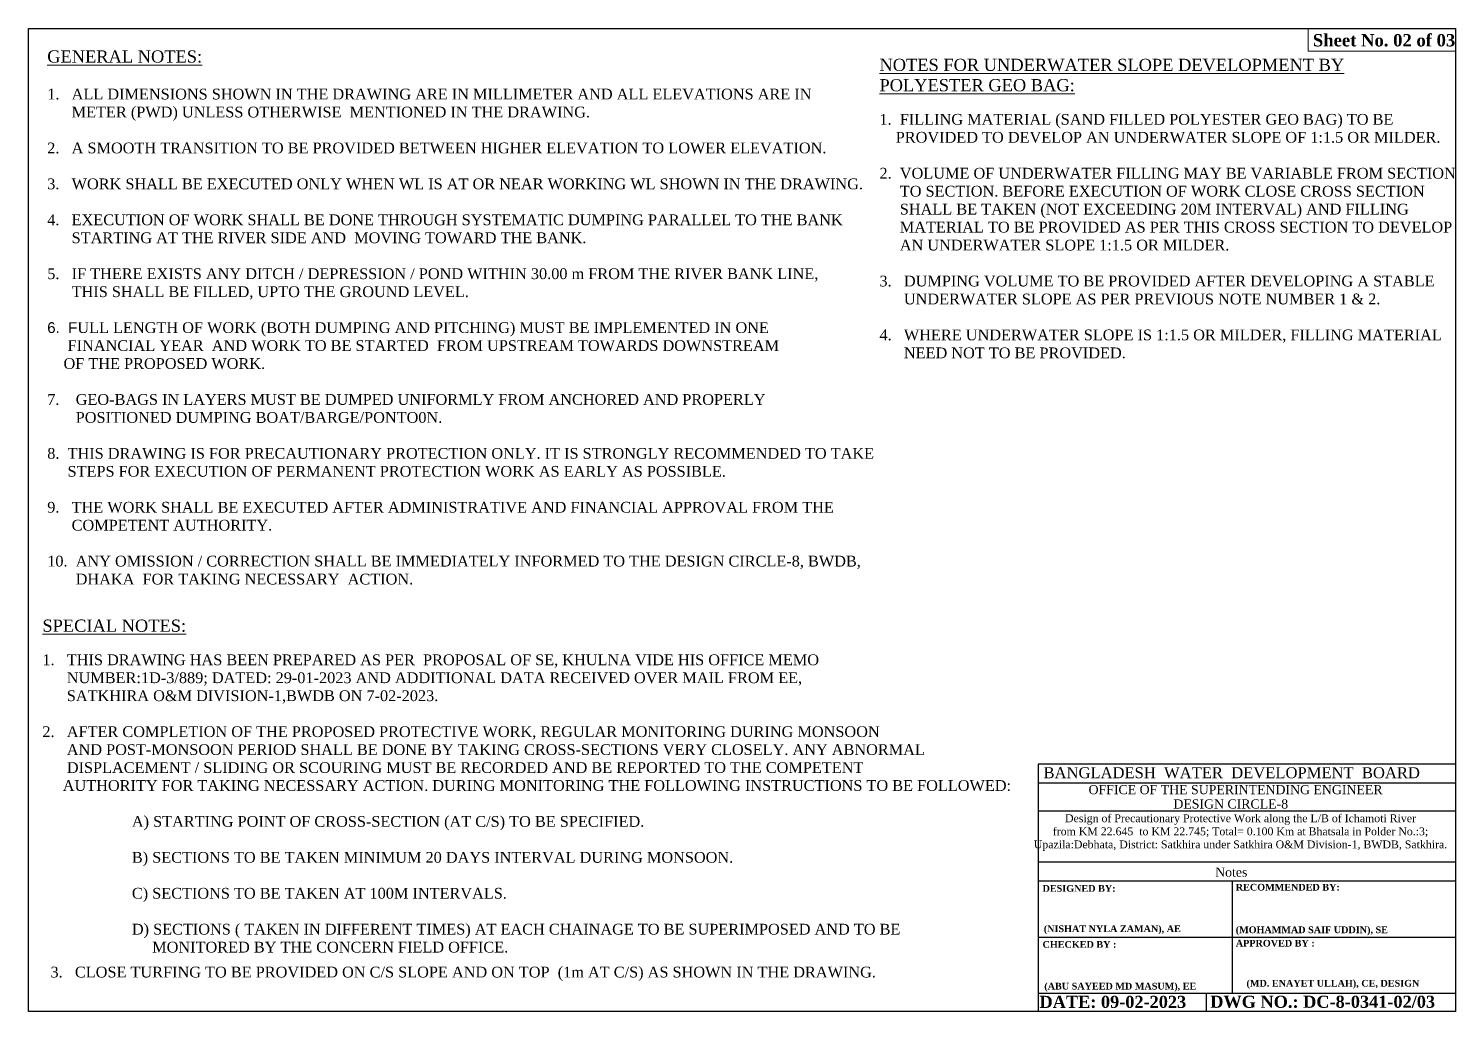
# Model space of a CAD drawing. Header units: inches. Extents: x 0 to 4913108, y -3856 to 5602.
# Drawn here: x 42790.5 to 42872.5, y 5498.6 to 5555 of the extents above; entities that cross this region are included whole.
import ezdxf
from ezdxf.enums import TextEntityAlignment as Align

# ---------------------------------------------------------------- set-up
doc = ezdxf.new("R2010")
doc.units = ezdxf.units.IN
doc.header["$LTSCALE"] = 2.5
doc.header["$MEASUREMENT"] = 0
doc.layers.add('LINE', color=7, linetype='Continuous')
doc.layers.add('Other line', color=7, linetype='Continuous', lineweight=15)
doc.styles.add('Arial-250', font='arial.ttf')
doc.styles.add('Kazi_T_H', font='timesbd.ttf')
doc.styles.add('liza', font='times.ttf', dxfattribs={"height": 2})
doc.styles.get("Standard").update_dxf_attribs({"font": 'times.ttf'})

msp = doc.modelspace()

# ---------------------------------------------------------------- linework, layer by layer
at = {"layer": 'LINE', "color": 0, "linetype": 'ByBlock', "lineweight": -3, "ltscale": 0.5}
for p, q in [((42872.491, 5512.775), (42848.518, 5512.775)), ((42848.518, 5512.775), (42848.518, 5498.576)), ((42872.491, 5511.679), (42848.518, 5511.679)), ((42872.491, 5510.085), (42848.518, 5510.085)), ((42872.491, 5507.143), (42848.518, 5507.143)), ((42872.491, 5506.058), (42848.518, 5506.058)), ((42859.678, 5499.624), (42859.678, 5506.058)), ((42848.518, 5502.841), (42872.491, 5502.841)), ((42848.518, 5499.624), (42872.491, 5499.624)), ((42858.19, 5498.576), (42858.19, 5499.624))]:
    msp.add_line(p, q, dxfattribs=at)
msp.add_lwpolyline([(42790.522, 5555.02), (42872.491, 5555.02), (42872.491, 5498.576), (42790.522, 5498.576)], close=True, dxfattribs=at)
at = {"layer": 'LINE', "color": 7, "lineweight": 13, "ltscale": 0.5}
msp.add_lwpolyline([(42872.491, 5555.02), (42864.025, 5555.02), (42864.025, 5553.717), (42872.491, 5553.717)], close=True, dxfattribs=at)

# ---------------------------------------------------------------- texts
at = {"color": 7, "linetype": 'ByBlock', "lineweight": 30, "insert": (42791.783, 5501.147), "char_height": 0.61892, "width": 51.96375, "attachment_point": 1, "style": 'liza'}
msp.add_mtext('3.   CLOSE TURFING TO BE PROVIDED ON C/S SLOPE AND ON TOP  (1m AT C/S) AS SHOWN IN THE DRAWING.', dxfattribs=at)
at = {"layer": 'LINE', "color": 0, "linetype": 'ByBlock', "lineweight": -3, "ltscale": 0.5}
for s, height, p in [('BANGLADESH  WATER  DEVELOPMENT  BOARD', 0.63003, (42859.637, 5511.97)), ('OFFICE OF THE SUPERINTENDING ENGINEER', 0.52549, (42859.858, 5511.051)), ('DESIGN CIRCLE-8', 0.52549, (42859.582, 5510.229)), ('Notes', 0.5255, (42859.612, 5506.316))]:
    msp.add_text(s, height=height, dxfattribs=at).set_placement(p, align=Align.CENTER)
at = {"layer": 'LINE', "color": 0, "linetype": 'ByBlock', "lineweight": -3, "ltscale": 0.5, "style": 'Kazi_T_H'}
for s, height, p in [('RECOMMENDED BY:', 0.38605, (42859.871, 5505.518)), ('DESIGNED BY:', 0.38605, (42848.771, 5505.449)), ('(NISHAT NYLA ZAMAN), AE', 0.38605, (42848.842, 5503.132)), ('(MOHAMMAD SAIF UDDIN), SE', 0.38605, (42859.867, 5503.071)), ('CHECKED BY :', 0.38605, (42848.771, 5502.232)), ('APPROVED BY :', 0.38605, (42859.871, 5502.301)), ('(ABU SAYEED MD MASUM), EE', 0.38605, (42848.873, 5499.834)), ('DATE: 09-02-2023', 0.69489, (42848.597, 5498.778)), ('DWG NO.: DC-8-0341-02/03', 0.69489, (42858.405, 5498.785))]:
    msp.add_text(s, height=height, dxfattribs=at).set_placement(p)
at = {"layer": 'LINE', "color": 7, "lineweight": 13, "ltscale": 0.5, "insert": (42864.301, 5554.704), "char_height": 0.7088, "width": 8.76232, "attachment_point": 1}
msp.add_mtext('{\\fTimes New Roman|b1|i0|c0|p18;Sheet No. 02 of 03}', dxfattribs=at)
at = {"layer": 'LINE', "color": 0, "linetype": 'ByBlock', "lineweight": -3, "ltscale": 0.5, "insert": (42860.143, 5509.894), "char_height": 0.45, "width": 25.19272, "attachment_point": 2}
msp.add_mtext('\\A1;Design of Precautionary Protective Work along the L/B of Ichamoti River \\Pfrom KM 22.645  to KM 22.745; Total= 0.100 Km at Bhatsala in Polder No.:3; Upazila:Debhata, District: Satkhira under Satkhira O&M Division-1, BWDB, Satkhira.', dxfattribs=at)
at = {"layer": 'LINE', "color": 0, "linetype": 'ByBlock', "lineweight": -3, "ltscale": 0.5, "insert": (42865.454, 5500.388), "char_height": 0.38605, "width": 23.48109, "attachment_point": 2, "style": 'Kazi_T_H'}
msp.add_mtext('(MD. ENAYET ULLAH), CE, DESIGN', dxfattribs=at)
at = {"layer": 'Other line', "color": 7, "ltscale": 5, "char_height": 0.61892, "width": 62.08782, "attachment_point": 1, "style": 'Arial-250'}
for s, insert in [('\\pt1.238;{\\fTimes New Roman|b0|i0|c0|p18;\\H1.131x;\\LGENERAL NOTES:\\H0.8842x;\\l\\C0;\\P\\P\\H0.9999x;1.   ALL DIMENSIONS SHOWN IN THE DRAWING ARE IN MILLIMETER AND ALL ELEVATIONS ARE IN\\P      METER (PWD) UNLESS OTHERWISE  MENTIONED IN THE DRAWING.\\P\\P\\pi-1.238,l1.238;2.   A SMOOTH TRANSITION TO BE PROVIDED BETWEEN HIGHER ELEVATION TO LOWER ELEVATION.\\A1;\\P\\P\\pi0,l0,tz;3.   WORK SHALL BE EXECUTED ONLY WHEN WL IS AT OR NEAR WORKING WL SHOWN IN THE DRAWING\\A0;\\C7;.\\P\\P4.   EXECUTION OF WORK SHALL BE DONE THROUGH SYSTEMATIC DUMPING PARALLEL TO THE BANK \\P      STARTING AT THE RIVER SIDE AND  MOVING TOWARD THE BANK.\\P\\P5.   IF THERE EXISTS ANY DITCH / DEPRESSION / POND WITHIN 30.00 m FROM THE RIVER BANK LINE, \\P      THIS SHALL BE FILLED, UPTO THE GROUND LEVEL.\\P\\P}6.  F{\\fTimes New Roman|b0|i0|c0|p18;ULL LENGTH OF WORK (BOTH DUMPING AND PITCHING) MUST BE IMPLEMENTED IN ONE \\P     FINANCIAL YEAR  AND WORK TO BE STARTED  FROM UPSTREAM TOWARDS DOWNSTREAM \\P    OF THE PROPOSED WORK.\\P\\P\\pt1.238;\\C0;7. \\H0.9999x;   GEO-BAGS IN LAYERS MUST BE DUMPED UNIFORMLY FROM ANCHORED AND PROPERLY \\P       POSITIONED DUMPING BOAT/BARGE/PONTO0N.\\P\\P\\pi-1.238,l1.238,t1.847;\\H0.9996x;\\C7;8.  THIS DRAWING IS FOR PRECAUTIONARY PROTECTION ONLY. IT IS STRONGLY RECOMMENDED TO TAKE \\P     STEPS FOR EXECUTION OF PERMANENT\\fTimes New Roman|b1|i0|c0|p18; \\fTimes New Roman|b0|i0|c0|p18;PROTECTION\\fTimes New Roman|b1|i0|c0|p18; \\fTimes New Roman|b0|i0|c0|p18;WORK AS EARLY AS POSSIBLE.\\fTimes New Roman|b1|i0|c0|p18;\\P\\P\\fTimes New Roman|b0|i0|c0|p18;9.   THE WORK SHALL BE EXECUTED AFTER ADMINISTRATIVE AND FINANCIAL APPROVAL FROM THE \\P      COMPETENT AUTHORITY.\\P\\fTimes New Roman|b1|i0|c0|p18;\\H0.9999x;\\P\\pi0,l0,t1.238;\\fTimes New Roman|b0|i0|c0|p18;10.  ANY OMISSION / CORRECTION SHALL BE IMMEDIATELY INFORMED TO THE DESIGN CIRCLE-8, BWDB,\\P       DHAKA  FOR TAKING NECESSARY  ACTION. \\P\\ptz;\\P\\pi-1.238,l1.238,t1.238;\\H0.4612x; }', (42791.596, 5553.766)), ('\\pt1.238;{\\fTimes New Roman|b0|i0|c0|p18;\\H1.131x;\\LNOTES FOR UNDERWATER SLOPE DEVELOPMENT BY \\PPOLYESTER GEO BAG:\\l\\P\\H0.7142x;\\P\\pi-1.238,l1.238;\\H1.238x;\\C0;1.  FILLING MATERIAL (SAND FILLED POLYESTER GEO BAG) TO BE \\P    PROVIDED TO DEVELOP AN UNDERWATER SLOPE OF 1:1.5 OR MILDER.\\P\\P2.  VOLUME OF UNDERWATER FILLING MAY BE VARIABLE FROM SECTION \\P     TO SECTION. BEFORE EXECUTION OF WORK CLOSE CROSS SECTION \\P     SHALL BE TAKEN (NOT EXCEEDING 20M INTERVAL) AND FILLING \\P     MATERIAL TO BE PROVIDED AS PER THIS CROSS SECTION TO DEVELOP \\P     AN UNDERWATER SLOPE 1:1.5 OR MILDER.\\P\\P3.   DUMPING VOLUME TO BE PROVIDED AFTER DEVELOPING A STABLE \\P      UNDERWATER SLOPE AS PER PREVIOUS NOTE NUMBER 1 & 2.\\P\\P4.   WHERE UNDERWATER SLOPE IS 1:1.5 OR MILDER, FILLING MATERIAL \\P      NEED NOT TO BE PROVIDED.\\P\\pt1.847;\\fTimes New Roman|b1|i0|c0|p18;\\H0.9992x;\\C7; \\fTimes New Roman|b0|i0|c0|p18;   \\fTimes New Roman|b1|i0|c0|p18;  \\P\\pt1.238;\\fTimes New Roman|b0|i0|c0|p18;\\P\\P\\P\\H0.4612x; }', (42839.403, 5553.284)), ('\\pt1.238;{\\fTimes New Roman|b0|i0|c0|p18;\\H1.131x;\\LSPECIAL NOTES:\\l\\P\\H0.7142x;\\P\\pi-1.238,l1.238;\\H1.238x;\\C0;1.   \\H0.9999x;THIS DRAWING HAS BEEN PREPARED AS PER  PROPOSAL OF SE, KHULNA VIDE HIS OFFICE MEMO \\P      NUMBER:1D-3/\\H0.9999x;889; DATED: 29-01-2023 AND ADDITIONAL DATA RECEIVED OVER MAIL FROM EE, \\P      SATKHIRA O&M DIVISION-1,BWDB ON 7-02-2023.\\P\\P\\pt1.847;\\H0.9997x;\\C7;2.   AFTER COMPLETION OF THE PROPOSED PROTECTIVE WORK, REGULAR MONITORING DURING MONSOON \\P      AND POST-MONSOON PERIOD SHALL BE DONE BY TAKING CROSS-SECTIONS VERY CLOSELY. ANY ABNORMAL \\P      DISPLACEMENT / SLIDING OR SCOURING MUST BE RECORDED AND BE REPORTED TO THE COMPETENT \\P     AUTHORITY FOR TAKING NECESSARY ACTION. DURING MONITORING THE FOLLOWING INSTRUCTIONS TO BE FOLLOWED: \\P\\P                      A) STARTING POINT OF CROSS-SECTION (AT C/S) TO BE SPECIFIED. \\P\\P\\pi0,l0,tz;                      B) SECTIONS TO BE TAKEN MINIMUM 20 DAYS INTERVAL DURING MONSOON. \\P\\P                      C) SECTIONS TO BE TAKEN AT 100M INTERVALS.\\P\\P                      D) SECTIONS ( TAKEN IN DIFFERENT TIMES) AT EACH CHAINAGE TO BE SUPERIMPOSED AND TO BE\\P                           MONITORED BY THE CONCERN FIELD OFFICE. \\fTimes New Roman|b1|i0|c0|p18;\\P\\pi-1.238,l1.238,t1.238;\\fTimes New Roman|b0|i0|c0|p18;\\C0;\\P\\C1;                \\P\\pt1.847;\\H0.9997x;\\C7;\\P\\fTimes New Roman|b1|i0|c0|p18;\\P \\fTimes New Roman|b0|i0|c0|p18;   \\fTimes New Roman|b1|i0|c0|p18;  \\P\\pt1.238;\\fTimes New Roman|b0|i0|c0|p18;\\P\\P\\P\\H0.4612x; }', (42791.319, 5521.08))]:
    msp.add_mtext(s, dxfattribs=dict(at, insert=insert))

doc.saveas('drawing.dxf')
